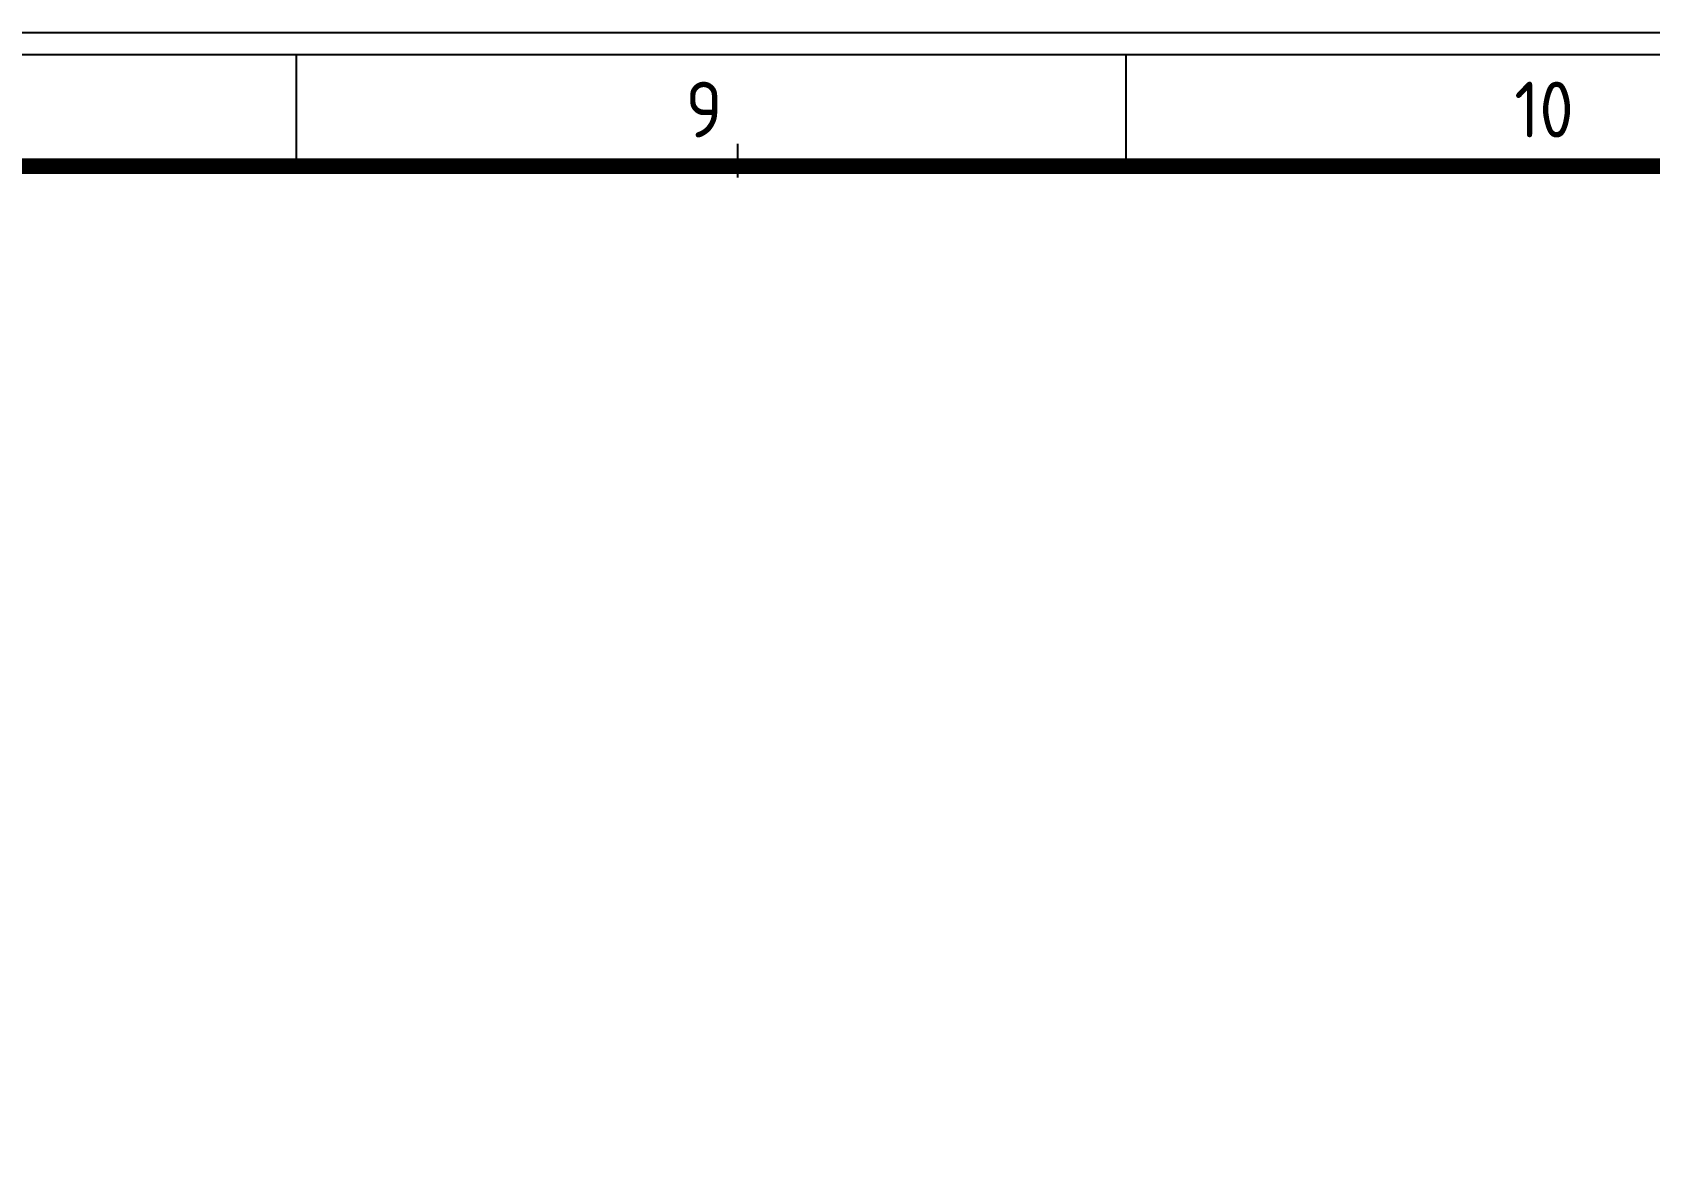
# Model space of a CAD drawing. Header units: millimetres. Extents: x 18768 to 1484868, y -11027 to 520152.
# Drawn here: x 204153 to 218641, y 173243 to 183210 of the extents above; entities that cross this region are included whole.
import ezdxf

# ---------------------------------------------------------------- set-up
doc = ezdxf.new("R2010")
doc.units = ezdxf.units.MM
for name, color, linetype in [('025', 3, 'Continuous'), ('050', 166, 'Continuous'), ('100', 176, 'Continuous'), ('L025-CONTORNO', 7, 'Continuous')]:
    doc.layers.add(name, color=color, linetype=linetype)
doc.styles.add('ISO-CP--50', font='isocp.shx', dxfattribs={"height": 500})

# ---------------------------------------------------------------- blocks, each defined once
blk = doc.blocks.new('A0')
at = {"layer": '025'}
for points in [[(119300, 84500), (119300, 0), (0, 0), (0, 84500)], [(200, 84300), (119100, 84300), (119100, 200), (200, 200)]]:
    blk.add_lwpolyline(points, close=True, dxfattribs=at)
at = {"layer": '050'}
for p, q in [((59648, 84300), (59648, 83300)), ((67079, 84300), (67079, 83300))]:
    blk.add_line(p, q, dxfattribs=at)
at = {"layer": '100'}
for p, q in [((63600, 83500), (63600, 83200)), ((63550, 83300), (63650, 83300)), ((63565, 83300), (63635, 83300))]:
    blk.add_line(p, q, dxfattribs=at)
at = {"layer": '100', "const_width": 140}
blk.add_lwpolyline([(2700, 83300), (118100, 83300), (118100, 1200), (2700, 1200)], close=True, dxfattribs=at)
at = {"layer": '050', "style": 'ISO-CP--50'}
for s, p in [('9', (63137, 83558)), ('10', (70560, 83558))]:
    blk.add_text(s, height=500, dxfattribs=at).set_placement(p)

msp = doc.modelspace()

# ---------------------------------------------------------------- block references
at = {"layer": 'L025-CONTORNO'}
msp.add_blockref('A0', (146868.29, 98710.408), dxfattribs=at)

doc.saveas('drawing.dxf')
